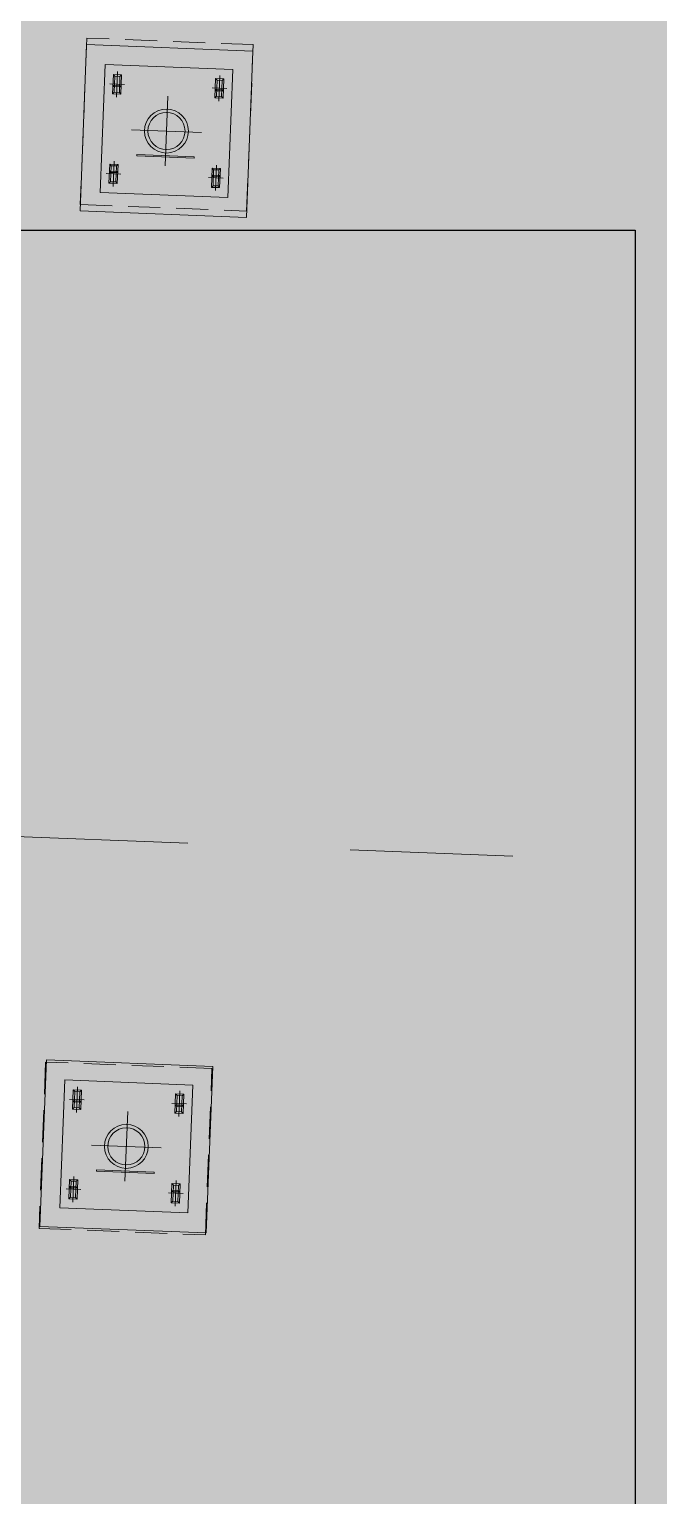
# Model space of a CAD drawing. Header units: millimetres. Extents: x 0 to 581027, y 0 to 6627194.
# Drawn here: x 580576.73 to 580586.56, y 6626014.42 to 6626037.31 of the extents above; entities that cross this region are included whole.
import ezdxf

# ---------------------------------------------------------------- set-up
doc = ezdxf.new("R2010")
doc.units = ezdxf.units.MM
doc.linetypes.add('CENTERX2', pattern=[20.32, 12.7, -2.54, 2.54, -2.54])
doc.linetypes.add('HIDDEN', pattern=[0.375, 0.25, -0.125])
doc.layers.add('!_Defpoints', color=255, linetype='Continuous', plot=False)
doc.layers.add('tiff', color=7, linetype='Continuous')
doc.layers.add('tiff17.2', color=7, linetype='Continuous')
doc.layers.add('ГР_Оси ПБ', color=181, linetype='CENTERX2', lineweight=13)
doc.layers.add('ГР_СЕТИ_колодцы', color=7, linetype='Continuous', lineweight=18)
picture_1 = doc.add_image_def('image2.tif', size_in_pixel=(3838, 2796))
picture_2 = doc.add_image_def('image3.tif', size_in_pixel=(3838, 2796))

msp = doc.modelspace()

# ---------------------------------------------------------------- hatches: boundary and pattern name
at = {"lineweight": 9, "ltscale": 100, "true_color": 0xfff0c2}
h = msp.add_hatch(color=254, dxfattribs=at)
h.dxf.hatch_style = 2
h.paths.add_polyline_path([(580727.588, 6626742.558), (580717.166, 6626733.127), (580710.807, 6626723.177), (580709.36, 6626717.184), (580707.292, 6626709.537), (580703.776, 6626704.784), (580699.226, 6626701.271), (580690.155, 6626697.331), (580636.08, 6626696.768), (580599.134, 6626698.451), (580373.73, 6626846.917), (580363.829, 6626831.885), (580598.306, 6626677.445), (580585.917, 6626364.308), (580584.976, 6626341.625), (580585.156, 6626341.618), (580585.116, 6626340.619), (580584.936, 6626340.626), (580583.837, 6626312.848), (580581.559, 6626255.293), (580581.739, 6626255.286), (580581.7, 6626254.286), (580581.52, 6626254.293), (580580.421, 6626226.515), (580580.6, 6626226.508), (580580.561, 6626225.509), (580580.381, 6626225.516), (580579.282, 6626197.738), (580579.462, 6626197.731), (580579.422, 6626196.731), (580579.242, 6626196.739), (580578.143, 6626168.96), (580578.323, 6626168.953), (580578.284, 6626167.954), (580578.103, 6626167.961), (580577.004, 6626140.183), (580577.184, 6626140.176), (580577.145, 6626139.176), (580576.965, 6626139.184), (580572.449, 6626025.073), (580572.629, 6626025.066), (580572.591, 6626024.062), (580572.409, 6626024.069), (580570.614, 6625978.709), (580570.794, 6625978.702), (580570.755, 6625977.703), (580570.575, 6625977.71), (580569.476, 6625949.932), (580569.655, 6625949.925), (580569.616, 6625948.925), (580596.119, 6625947.985), (580599.513, 6626023.802), (580601.791, 6626081.357), (580608.624, 6626254.022), (580612.746, 6626363.489), (580606.723, 6626363.815), (580606.699, 6626383.683), (580618.326, 6626677.556), (580635.728, 6626676.763), (580690.364, 6626677.332), (580698.122, 6626678.987), (580709.478, 6626683.919), (580718.201, 6626690.655), (580725.614, 6626700.676), (580728.737, 6626712.224), (580729.462, 6626715.227), (580732.575, 6626720.097), (580741.008, 6626727.729), (580744.852, 6626732.597), (580727.824, 6626742.869)])

# ---------------------------------------------------------------- linework, layer by layer
at = {"layer": '!_Defpoints', "color": 7, "lineweight": 5}
for p, q in [((580578.069, 6626036.583, 0), (580578.045, 6626036.609, 0)), ((580578.149, 6626036.58, 0), (580578.175, 6626036.604, 0)), ((580579.667, 6626036.52, 0), (580579.643, 6626036.546, 0)), ((580579.747, 6626036.517, 0), (580579.773, 6626036.541, 0)), ((580578.059, 6626036.333, 0), (580578.033, 6626036.309, 0)), ((580578.139, 6626036.33, 0), (580578.163, 6626036.304, 0)), ((580579.657, 6626036.27, 0), (580579.632, 6626036.246, 0)), ((580579.737, 6626036.267, 0), (580579.761, 6626036.241, 0)), ((580578.013, 6626035.184, 0), (580577.989, 6626035.21, 0)), ((580578.093, 6626035.181, 0), (580578.119, 6626035.205, 0)), ((580579.612, 6626035.121, 0), (580579.588, 6626035.147, 0)), ((580579.692, 6626035.118, 0), (580579.718, 6626035.142, 0)), ((580578.003, 6626034.934, 0), (580577.977, 6626034.91, 0)), ((580578.083, 6626034.931, 0), (580578.107, 6626034.905, 0)), ((580579.602, 6626034.871, 0), (580579.576, 6626034.847, 0)), ((580579.682, 6626034.868, 0), (580579.706, 6626034.842, 0)), ((580577.441, 6626020.729, 0), (580577.417, 6626020.755, 0)), ((580577.484, 6626020.803, 0), (580577.468, 6626020.403, 0)), ((580577.521, 6626020.726, 0), (580577.547, 6626020.75, 0)), ((580579.04, 6626020.666, 0), (580579.016, 6626020.692, 0)), ((580579.083, 6626020.739, 0), (580579.067, 6626020.34, 0)), ((580579.12, 6626020.663, 0), (580579.146, 6626020.687, 0)), ((580577.591, 6626020.598, 0), (580577.361, 6626020.607, 0)), ((580577.431, 6626020.479, 0), (580577.405, 6626020.455, 0)), ((580577.511, 6626020.476, 0), (580577.535, 6626020.45, 0)), ((580578.96, 6626020.544, 0), (580579.19, 6626020.535, 0)), ((580578.269, 6626020.416, 0), (580578.226, 6626019.327, 0)), ((580579.03, 6626020.416, 0), (580579.004, 6626020.392, 0)), ((580579.11, 6626020.413, 0), (580579.134, 6626020.387, 0)), ((580578.793, 6626019.85, 0), (580577.703, 6626019.893, 0)), ((580577.386, 6626019.33, 0), (580577.362, 6626019.356, 0)), ((580577.413, 6626019.004, 0), (580577.429, 6626019.404, 0)), ((580577.466, 6626019.327, 0), (580577.492, 6626019.351, 0)), ((580579.012, 6626018.941, 0), (580579.028, 6626019.34, 0)), ((580577.536, 6626019.199, 0), (580577.306, 6626019.208, 0)), ((580577.376, 6626019.08, 0), (580577.35, 6626019.056, 0)), ((580577.456, 6626019.077, 0), (580577.48, 6626019.051, 0)), ((580578.905, 6626019.145, 0), (580579.135, 6626019.136, 0)), ((580578.985, 6626019.267, 0), (580578.961, 6626019.293, 0)), ((580579.065, 6626019.264, 0), (580579.091, 6626019.288, 0)), ((580578.975, 6626019.017, 0), (580578.949, 6626018.993, 0)), ((580579.055, 6626019.014, 0), (580579.079, 6626018.988, 0))]:
    msp.add_line(p, q, dxfattribs=at)
at = {"layer": '!_Defpoints', "color": 7, "lineweight": 5, "ltscale": 0.05}
for p, q in [((580578.112, 6626036.657, 0), (580578.096, 6626036.257, 0)), ((580579.71, 6626036.593, 0), (580579.694, 6626036.194, 0)), ((580578.04, 6626034.858, 0), (580578.056, 6626035.258, 0)), ((580579.639, 6626034.795, 0), (580579.655, 6626035.194, 0))]:
    msp.add_line(p, q, dxfattribs=at)
at = {"layer": '!_Defpoints', "color": 7, "lineweight": 5, "ltscale": 0.03}
for p, q in [((580578.219, 6626036.452, 0), (580577.989, 6626036.461, 0)), ((580579.587, 6626036.398, 0), (580579.817, 6626036.389, 0)), ((580578.163, 6626035.053, 0), (580577.933, 6626035.062, 0)), ((580579.762, 6626034.99, 0), (580579.532, 6626034.999, 0))]:
    msp.add_line(p, q, dxfattribs=at)
at = {"layer": '!_Defpoints', "color": 7, "lineweight": 5, "ltscale": 0.1}
for p, q in [((580578.897, 6626036.27, 0), (580578.854, 6626035.181, 0)), ((580579.42, 6626035.704, 0), (580578.331, 6626035.747, 0))]:
    msp.add_line(p, q, dxfattribs=at)
at = {"layer": '!_Defpoints', "color": 7, "lineweight": 5, "extrusion": (-1.07511e-09, 9.85976e-10, 1), "elevation": 0}
for points in [[(580577.628, 6626037.076), (580580.226, 6626036.973), (580577.628, 6626037.076), (580577.525, 6626034.478), (580580.123, 6626034.375), (580580.226, 6626036.973)], [(580577.916, 6626036.764), (580577.837, 6626034.766), (580579.835, 6626034.687), (580579.914, 6626036.685)], [(580578.163, 6626036.304), (580578.033, 6626036.309), (580578.045, 6626036.609), (580578.175, 6626036.604)], [(580578.139, 6626036.33), (580578.059, 6626036.333), (580578.069, 6626036.583), (580578.149, 6626036.58)], [(580579.632, 6626036.246), (580579.761, 6626036.241), (580579.773, 6626036.541), (580579.643, 6626036.546)], [(580579.657, 6626036.27), (580579.737, 6626036.267), (580579.747, 6626036.517), (580579.667, 6626036.52)], [(580578.41, 6626035.359), (580579.31, 6626035.323), (580579.309, 6626035.303), (580578.41, 6626035.339)], [(580578.119, 6626035.205), (580577.989, 6626035.21), (580577.977, 6626034.91), (580578.107, 6626034.905)], [(580578.093, 6626035.181), (580578.013, 6626035.184), (580578.003, 6626034.934), (580578.083, 6626034.931)], [(580579.588, 6626035.147), (580579.718, 6626035.142), (580579.706, 6626034.842), (580579.576, 6626034.847)], [(580579.612, 6626035.121), (580579.692, 6626035.118), (580579.682, 6626034.868), (580579.602, 6626034.871)], [(580577, 6626021.222), (580579.598, 6626021.119), (580577, 6626021.222), (580576.898, 6626018.624), (580579.496, 6626018.521), (580579.598, 6626021.119)], [(580577.288, 6626020.91), (580577.209, 6626018.912), (580579.208, 6626018.833), (580579.287, 6626020.831)], [(580577.535, 6626020.45), (580577.405, 6626020.455), (580577.417, 6626020.755), (580577.547, 6626020.75)], [(580577.511, 6626020.476), (580577.431, 6626020.479), (580577.441, 6626020.729), (580577.521, 6626020.726)], [(580579.004, 6626020.392), (580579.134, 6626020.387), (580579.146, 6626020.687), (580579.016, 6626020.692)], [(580579.03, 6626020.416), (580579.11, 6626020.413), (580579.12, 6626020.663), (580579.04, 6626020.666)], [(580577.492, 6626019.351), (580577.362, 6626019.356), (580577.35, 6626019.056), (580577.48, 6626019.051)], [(580577.466, 6626019.327), (580577.386, 6626019.33), (580577.376, 6626019.08), (580577.456, 6626019.077)], [(580577.783, 6626019.505), (580578.682, 6626019.469), (580578.682, 6626019.449), (580577.782, 6626019.485)], [(580578.961, 6626019.293), (580579.091, 6626019.288), (580579.079, 6626018.988), (580578.949, 6626018.993)], [(580578.985, 6626019.267), (580579.065, 6626019.264), (580579.055, 6626019.014), (580578.975, 6626019.017)]]:
    msp.add_lwpolyline(points, close=True, dxfattribs=at)
for points in [[(580578.054, 6626036.438), (580578.152, 6626036.434, -1), (580578.151, 6626036.416), (580578.053, 6626036.42, -1)], [(580579.75, 6626036.371), (580579.653, 6626036.375, 1), (580579.652, 6626036.356), (580579.75, 6626036.353, 1)], [(580578, 6626035.08), (580578.098, 6626035.077, 1), (580578.099, 6626035.095), (580578.001, 6626035.099, 1)], [(580579.697, 6626035.013), (580579.599, 6626035.017, -1), (580579.6, 6626035.035), (580579.697, 6626035.032, -1)], [(580577.427, 6626020.584), (580577.524, 6626020.58, -1), (580577.524, 6626020.562), (580577.426, 6626020.566, -1)], [(580579.123, 6626020.517), (580579.025, 6626020.521, 1), (580579.025, 6626020.502), (580579.122, 6626020.498, 1)], [(580577.373, 6626019.226), (580577.471, 6626019.223, 1), (580577.471, 6626019.241), (580577.374, 6626019.245, 1)], [(580579.069, 6626019.159), (580578.972, 6626019.163, -1), (580578.972, 6626019.181), (580579.07, 6626019.178, -1)]]:
    msp.add_lwpolyline(points, format="xyb", close=True, dxfattribs=at)
at = {"layer": '!_Defpoints', "color": 7, "lineweight": 5}
for centre, radius in [((580578.875, 6626035.726, 0), 0.343), ((580578.875, 6626035.726, 0), 0.29), ((580578.248, 6626019.872, 0), 0.343), ((580578.248, 6626019.872, 0), 0.29)]:
    msp.add_circle(centre, radius, dxfattribs=at)
at = {"layer": 'ГР_Оси ПБ'}
msp.add_line((580599.513, 6626023.802, 0), (580574.739, 6626024.782, 0), dxfattribs=at)
at = {"layer": 'ГР_СЕТИ_колодцы', "linetype": 'HIDDEN', "ltscale": 2, "elevation": 0}
for points in [[(580577.632, 6626037.177), (580577.529, 6626034.579), (580580.127, 6626034.477), (580580.23, 6626037.075)], [(580576.987, 6626021.19), (580576.885, 6626018.592), (580579.483, 6626018.49), (580579.585, 6626021.088)]]:
    msp.add_lwpolyline(points, close=True, dxfattribs=at)

# ---------------------------------------------------------------- pictures from other files: only their frames are drawn
at = {"layer": 'tiff', "color": 7, "true_color": 0xffffff}
image = msp.add_image(picture_1, insert=(580010.501, 6625614.779), size_in_units=(575.697, 419.398), dxfattribs=dict(at, brightness=70))
image.dxf.flags = 7
at = {"layer": 'tiff17.2', "color": 7, "true_color": 0xffffff}
image = msp.add_image(picture_2, insert=(580010.501, 6625614.779), size_in_units=(575.697, 419.398), dxfattribs=dict(at, brightness=70))
image.dxf.flags = 7

doc.saveas('drawing.dxf')
